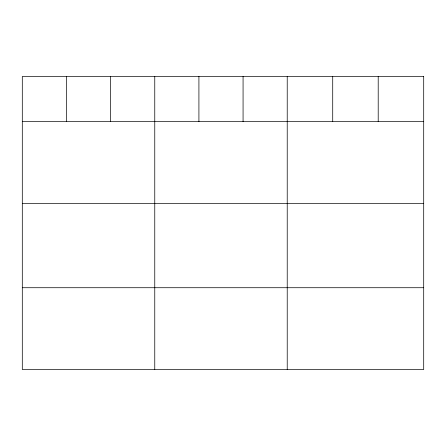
<?xml version="1.0" encoding="UTF-8"?>
<svg xmlns="http://www.w3.org/2000/svg" width="446" height="446" viewBox="0 0 446 446"><rect width="100%" height="100%" fill="white"/><g stroke="black" fill="none" stroke-linecap="round" stroke-linejoin="round"><path stroke-width="0.67" d="M22.3 121.658L423.7 121.658M22.3 203.448L423.7 203.448M22.3 287.72L423.7 287.72M378.208 76.483L378.208 121.658M332.716 76.483L332.716 121.658M287.224 76.483L287.224 369.517M243.07 76.483L243.07 121.658M198.916 76.483L198.916 121.658M154.762 76.483L154.762 369.517M110.608 76.483L110.608 121.658M66.454 76.483L66.454 121.658M423.7 76.483L22.3 76.483L22.3 369.517L423.7 369.517L423.7 76.483"/></g></svg>
